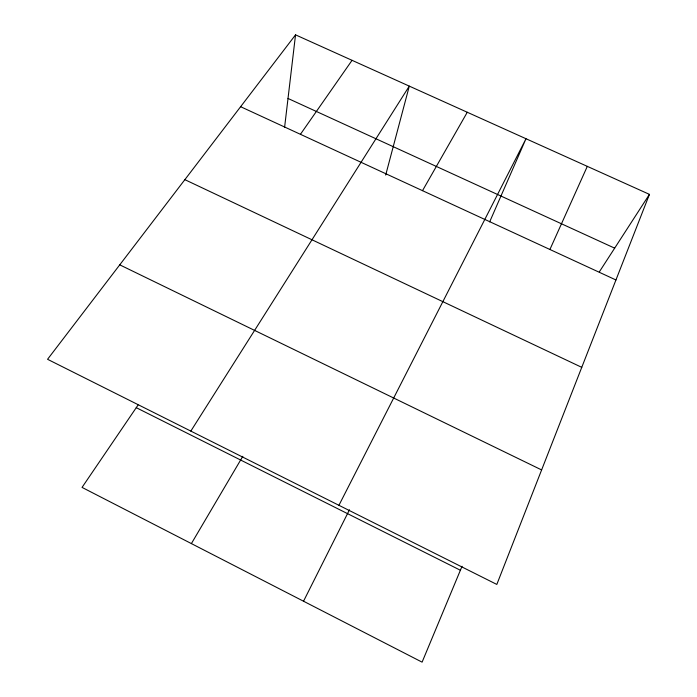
<?xml version="1.0" encoding="UTF-8"?>
<svg xmlns="http://www.w3.org/2000/svg" width="697" height="697" viewBox="0 0 697 697"><rect width="100%" height="100%" fill="white"/><g stroke="black" fill="none" stroke-linecap="round" stroke-linejoin="round"><path stroke-width="1.05" d="M284.611 127.22L295.537 34.85L649.438 194.367L496.822 584.434L47.562 359.295L295.537 34.85M385.685 175.069L409.296 86.123L190.83 431.094M462.041 566.278L422.094 662.15L82.046 487.403L138.058 405.018M489.66 221.881L526 138.729L338.925 505.308M549.916 249.482L587.31 166.356M303.526 601.223L349.467 509.76M422.513 190.664L467.278 112.252M191.387 543.599L242.809 456.317M599.324 271.891L649.438 194.367M300.433 134.312L352.055 60.325M288.018 98.46L614.667 248.158M240.622 106.702L615.948 279.967M184.862 179.66L581.76 367.345M119.753 264.843L541.621 469.935M136.255 407.667L460.386 570.251"/></g></svg>
